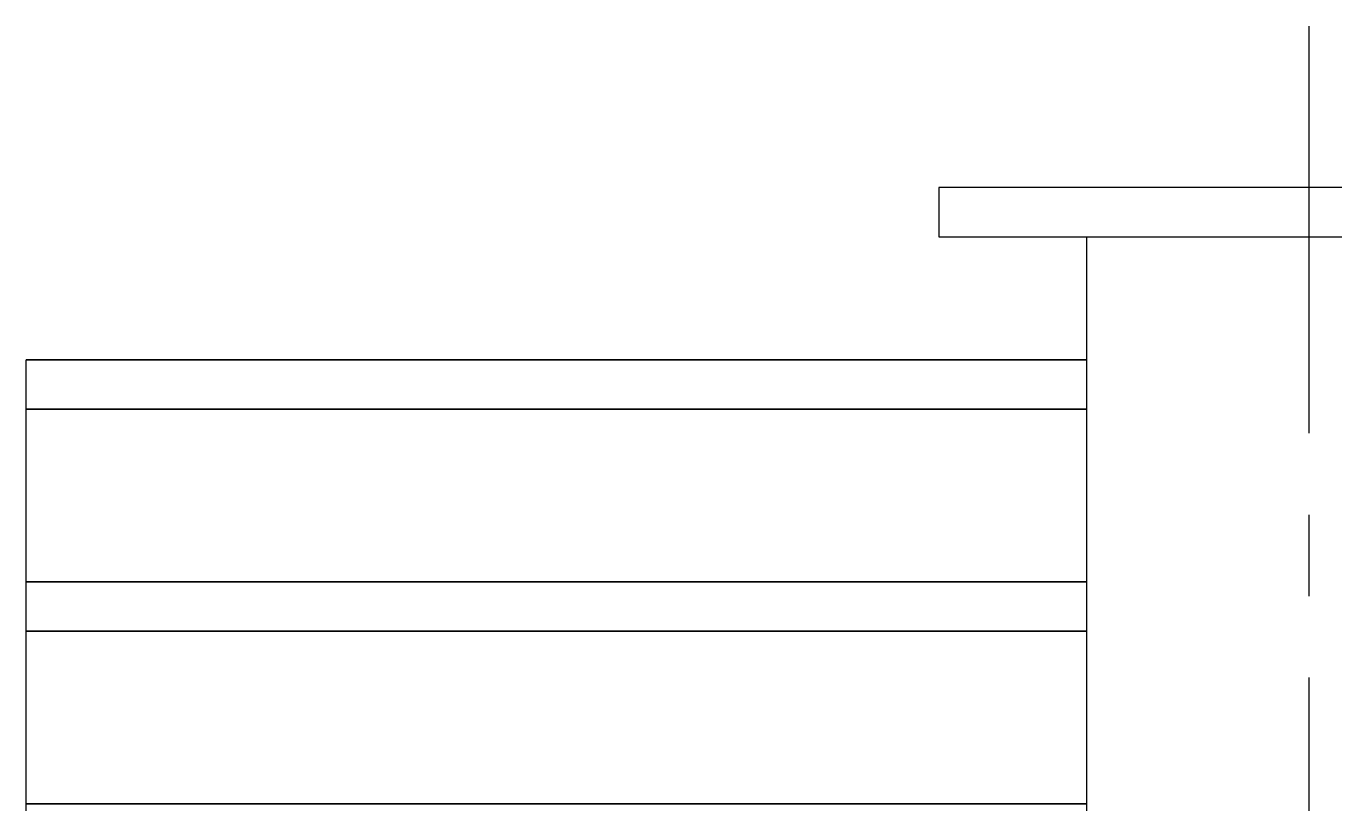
# Model space of a CAD drawing. Header units: millimetres. Extents: x 183355 to 194386, y -190559 to -183233.
# Drawn here: x 186102.2 to 186367.5, y -186366.9 to -186209.2 of the extents above; entities that cross this region are included whole.
import ezdxf

# ---------------------------------------------------------------- set-up
doc = ezdxf.new("R2010")
doc.units = ezdxf.units.MM
doc.header["$LTSCALE"] = 13
doc.linetypes.add('CENTERX2', pattern=[101.6, 63.5, -12.7, 12.7, -12.7])
doc.layers.add('1', color=4, linetype='Continuous')
doc.layers.add('标注、文本', color=3, linetype='Continuous', lineweight=25)

# ---------------------------------------------------------------- blocks, each defined once
blk = doc.blocks.new('A$C43ED4F5E')
at = {"layer": '1', "color": 1, "linetype": 'CENTERX2', "lineweight": -3, "ltscale": 0.1}
blk.add_line((1420, 991.39), (1420, 0), dxfattribs=at)
blk.add_line((1420, 991.39), (1420, 0), dxfattribs=at)
blk.add_line((1420, 991.39), (1420, 0), dxfattribs=at)
blk.add_line((1420, 991.39), (1420, 0), dxfattribs=at)
at = {"layer": '1', "ltscale": 5}
for p, q in [((1495, 958.71), (1345, 958.71)), ((1345, 958.71), (1345, 948.71)), ((1495, 958.71), (1345, 958.71)), ((1345, 958.71), (1345, 948.71)), ((1345, 948.71), (1495, 948.71)), ((1345, 948.71), (1495, 948.71)), ((1375, 33.71), (1375, 948.71)), ((1375, 33.71), (1375, 948.71)), ((1160, 103.71), (1160, 923.71)), ((1160, 103.71), (1160, 923.71)), ((1375, 923.71), (1160, 923.71)), ((1375, 923.71), (1160, 923.71)), ((1375, 923.71), (1160, 923.71)), ((1375, 923.71), (1160, 923.71)), ((1160, 923.71), (1375, 923.71)), ((1160, 923.71), (1375, 923.71)), ((1375, 923.71), (1160, 923.71)), ((1375, 923.71), (1160, 923.71)), ((1375, 923.71), (1160, 923.71)), ((1375, 923.71), (1160, 923.71)), ((1160, 923.71), (1375, 923.71)), ((1160, 923.71), (1375, 923.71)), ((1375, 923.71), (1160, 923.71)), ((1375, 923.71), (1160, 923.71)), ((1375, 923.71), (1160, 923.71)), ((1375, 923.71), (1160, 923.71)), ((1160, 923.71), (1375, 923.71)), ((1160, 923.71), (1375, 923.71)), ((1375, 923.71), (1160, 923.71)), ((1375, 923.71), (1160, 923.71)), ((1375, 923.71), (1160, 923.71)), ((1375, 923.71), (1160, 923.71)), ((1160, 923.71), (1375, 923.71)), ((1160, 923.71), (1375, 923.71)), ((1375, 923.71), (1160, 923.71)), ((1375, 923.71), (1160, 923.71)), ((1375, 923.71), (1160, 923.71)), ((1375, 923.71), (1160, 923.71)), ((1160, 923.71), (1375, 923.71)), ((1160, 923.71), (1375, 923.71)), ((1375, 923.71), (1160, 923.71)), ((1375, 923.71), (1160, 923.71)), ((1375, 923.71), (1160, 923.71)), ((1375, 923.71), (1160, 923.71)), ((1160, 923.71), (1375, 923.71)), ((1160, 923.71), (1375, 923.71)), ((1375, 923.71), (1160, 923.71)), ((1375, 923.71), (1160, 923.71)), ((1375, 923.71), (1160, 923.71)), ((1375, 923.71), (1160, 923.71)), ((1160, 923.71), (1375, 923.71)), ((1160, 923.71), (1375, 923.71)), ((1375, 923.71), (1160, 923.71)), ((1375, 923.71), (1160, 923.71)), ((1375, 923.71), (1160, 923.71)), ((1375, 923.71), (1160, 923.71)), ((1160, 923.71), (1375, 923.71)), ((1160, 923.71), (1375, 923.71)), ((1375, 923.71), (1160, 923.71)), ((1375, 923.71), (1160, 923.71)), ((1375, 923.71), (1160, 923.71)), ((1375, 923.71), (1160, 923.71)), ((1160, 923.71), (1375, 923.71)), ((1160, 923.71), (1375, 923.71)), ((1375, 923.71), (1160, 923.71)), ((1375, 923.71), (1160, 923.71)), ((1375, 923.71), (1160, 923.71)), ((1375, 923.71), (1160, 923.71)), ((1160, 923.71), (1375, 923.71)), ((1160, 923.71), (1375, 923.71)), ((1375, 923.71), (1160, 923.71)), ((1375, 923.71), (1160, 923.71)), ((1375, 923.71), (1160, 923.71)), ((1375, 923.71), (1160, 923.71)), ((1160, 923.71), (1375, 923.71)), ((1160, 923.71), (1375, 923.71)), ((1375, 923.71), (1160, 923.71)), ((1375, 923.71), (1160, 923.71)), ((1375, 923.71), (1160, 923.71)), ((1375, 923.71), (1160, 923.71)), ((1160, 923.71), (1375, 923.71)), ((1160, 923.71), (1375, 923.71)), ((1375, 923.71), (1160, 923.71)), ((1375, 923.71), (1160, 923.71)), ((1375, 923.71), (1160, 923.71)), ((1375, 923.71), (1160, 923.71)), ((1160, 923.71), (1375, 923.71)), ((1160, 923.71), (1375, 923.71)), ((1375, 923.71), (1160, 923.71)), ((1375, 923.71), (1160, 923.71)), ((1375, 923.71), (1160, 923.71)), ((1375, 923.71), (1160, 923.71)), ((1160, 923.71), (1375, 923.71)), ((1160, 923.71), (1375, 923.71)), ((1375, 923.71), (1160, 923.71)), ((1375, 923.71), (1160, 923.71)), ((1375, 923.71), (1160, 923.71)), ((1375, 923.71), (1160, 923.71)), ((1160, 923.71), (1375, 923.71)), ((1160, 923.71), (1375, 923.71)), ((1375, 923.71), (1160, 923.71)), ((1375, 923.71), (1160, 923.71)), ((1375, 923.71), (1160, 923.71)), ((1375, 923.71), (1160, 923.71)), ((1160, 923.71), (1375, 923.71)), ((1160, 923.71), (1375, 923.71)), ((1375, 923.71), (1160, 923.71)), ((1375, 923.71), (1160, 923.71)), ((1375, 923.71), (1160, 923.71)), ((1375, 923.71), (1160, 923.71)), ((1160, 923.71), (1375, 923.71)), ((1160, 923.71), (1375, 923.71)), ((1375, 923.71), (1160, 923.71)), ((1375, 923.71), (1160, 923.71)), ((1375, 923.71), (1160, 923.71)), ((1375, 923.71), (1160, 923.71)), ((1160, 923.71), (1375, 923.71)), ((1160, 923.71), (1375, 923.71)), ((1375, 923.71), (1160, 923.71)), ((1375, 923.71), (1160, 923.71)), ((1375, 923.71), (1160, 923.71)), ((1375, 923.71), (1160, 923.71)), ((1160, 923.71), (1375, 923.71)), ((1160, 923.71), (1375, 923.71)), ((1375, 923.71), (1160, 923.71)), ((1375, 923.71), (1160, 923.71)), ((1375, 923.71), (1160, 923.71)), ((1375, 923.71), (1160, 923.71)), ((1160, 923.71), (1375, 923.71)), ((1160, 923.71), (1375, 923.71)), ((1375, 923.71), (1160, 923.71)), ((1375, 923.71), (1160, 923.71)), ((1375, 923.71), (1160, 923.71)), ((1375, 923.71), (1160, 923.71)), ((1160, 923.71), (1375, 923.71)), ((1160, 923.71), (1375, 923.71)), ((1375, 923.71), (1160, 923.71)), ((1375, 923.71), (1160, 923.71)), ((1375, 923.71), (1160, 923.71)), ((1375, 923.71), (1160, 923.71)), ((1160, 923.71), (1375, 923.71)), ((1160, 923.71), (1375, 923.71)), ((1375, 923.71), (1160, 923.71)), ((1375, 923.71), (1160, 923.71)), ((1375, 923.71), (1160, 923.71)), ((1375, 923.71), (1160, 923.71)), ((1160, 923.71), (1375, 923.71)), ((1160, 923.71), (1375, 923.71)), ((1375, 923.71), (1160, 923.71)), ((1375, 923.71), (1160, 923.71)), ((1375, 923.71), (1160, 923.71)), ((1375, 923.71), (1160, 923.71)), ((1160, 923.71), (1375, 923.71)), ((1160, 923.71), (1375, 923.71)), ((1375, 923.71), (1160, 923.71)), ((1375, 923.71), (1160, 923.71)), ((1375, 923.71), (1160, 923.71)), ((1375, 923.71), (1160, 923.71)), ((1160, 923.71), (1375, 923.71)), ((1160, 923.71), (1375, 923.71)), ((1375, 923.71), (1160, 923.71)), ((1375, 923.71), (1160, 923.71)), ((1375, 923.71), (1160, 923.71)), ((1375, 923.71), (1160, 923.71)), ((1160, 923.71), (1375, 923.71)), ((1160, 923.71), (1375, 923.71)), ((1375, 923.71), (1160, 923.71)), ((1375, 923.71), (1160, 923.71)), ((1375, 923.71), (1160, 923.71)), ((1375, 923.71), (1160, 923.71)), ((1160, 923.71), (1375, 923.71)), ((1160, 923.71), (1375, 923.71)), ((1375, 923.71), (1160, 923.71)), ((1375, 923.71), (1160, 923.71)), ((1375, 923.71), (1160, 923.71)), ((1375, 923.71), (1160, 923.71)), ((1160, 923.71), (1375, 923.71)), ((1160, 923.71), (1375, 923.71)), ((1375, 923.71), (1160, 923.71)), ((1375, 923.71), (1160, 923.71)), ((1375, 923.71), (1160, 923.71)), ((1375, 923.71), (1160, 923.71)), ((1160, 923.71), (1375, 923.71)), ((1160, 923.71), (1375, 923.71)), ((1375, 923.71), (1160, 923.71)), ((1375, 923.71), (1160, 923.71)), ((1375, 923.71), (1160, 923.71)), ((1375, 923.71), (1160, 923.71)), ((1160, 923.71), (1375, 923.71)), ((1160, 923.71), (1375, 923.71)), ((1375, 923.71), (1160, 923.71)), ((1375, 923.71), (1160, 923.71)), ((1375, 923.71), (1160, 923.71)), ((1375, 923.71), (1160, 923.71)), ((1160, 923.71), (1375, 923.71)), ((1160, 923.71), (1375, 923.71)), ((1375, 923.71), (1160, 923.71)), ((1375, 923.71), (1160, 923.71)), ((1375, 923.71), (1160, 923.71)), ((1375, 923.71), (1160, 923.71)), ((1160, 923.71), (1375, 923.71)), ((1160, 923.71), (1375, 923.71)), ((1375, 923.71), (1160, 923.71)), ((1375, 923.71), (1160, 923.71)), ((1375, 923.71), (1160, 923.71)), ((1375, 923.71), (1160, 923.71)), ((1160, 923.71), (1375, 923.71)), ((1160, 923.71), (1375, 923.71)), ((1375, 923.71), (1160, 923.71)), ((1375, 923.71), (1160, 923.71)), ((1375, 923.71), (1160, 923.71)), ((1375, 923.71), (1160, 923.71)), ((1160, 923.71), (1375, 923.71)), ((1160, 923.71), (1375, 923.71)), ((1375, 923.71), (1160, 923.71)), ((1375, 923.71), (1160, 923.71)), ((1375, 923.71), (1160, 923.71)), ((1375, 923.71), (1160, 923.71)), ((1160, 923.71), (1375, 923.71)), ((1160, 923.71), (1375, 923.71)), ((1375, 923.71), (1160, 923.71)), ((1375, 923.71), (1160, 923.71)), ((1375, 923.71), (1160, 923.71)), ((1375, 923.71), (1160, 923.71)), ((1160, 923.71), (1375, 923.71)), ((1160, 923.71), (1375, 923.71)), ((1375, 923.71), (1160, 923.71)), ((1375, 923.71), (1160, 923.71)), ((1375, 923.71), (1160, 923.71)), ((1375, 923.71), (1160, 923.71)), ((1160, 923.71), (1375, 923.71)), ((1160, 923.71), (1375, 923.71)), ((1375, 923.71), (1160, 923.71)), ((1375, 923.71), (1160, 923.71)), ((1375, 923.71), (1160, 923.71)), ((1375, 923.71), (1160, 923.71)), ((1160, 923.71), (1375, 923.71)), ((1160, 923.71), (1375, 923.71)), ((1375, 923.71), (1160, 923.71)), ((1375, 923.71), (1160, 923.71)), ((1375, 923.71), (1160, 923.71)), ((1375, 923.71), (1160, 923.71)), ((1160, 923.71), (1375, 923.71)), ((1160, 923.71), (1375, 923.71)), ((1375, 923.71), (1160, 923.71)), ((1375, 923.71), (1160, 923.71)), ((1375, 923.71), (1160, 923.71)), ((1375, 923.71), (1160, 923.71)), ((1160, 923.71), (1375, 923.71)), ((1160, 923.71), (1375, 923.71)), ((1375, 913.71), (1160, 913.71)), ((1375, 913.71), (1160, 913.71)), ((1375, 913.71), (1160, 913.71)), ((1375, 913.71), (1160, 913.71)), ((1160, 913.71), (1375, 913.71)), ((1375, 913.71), (1160, 913.71)), ((1375, 913.71), (1160, 913.71)), ((1375, 913.71), (1160, 913.71)), ((1375, 913.71), (1160, 913.71)), ((1160, 913.71), (1375, 913.71)), ((1375, 913.71), (1160, 913.71)), ((1375, 913.71), (1160, 913.71)), ((1375, 913.71), (1160, 913.71)), ((1375, 913.71), (1160, 913.71)), ((1160, 913.71), (1375, 913.71)), ((1375, 913.71), (1160, 913.71)), ((1375, 913.71), (1160, 913.71)), ((1375, 913.71), (1160, 913.71)), ((1375, 913.71), (1160, 913.71)), ((1160, 913.71), (1375, 913.71)), ((1375, 913.71), (1160, 913.71)), ((1375, 913.71), (1160, 913.71)), ((1375, 913.71), (1160, 913.71)), ((1375, 913.71), (1160, 913.71)), ((1160, 913.71), (1375, 913.71)), ((1375, 913.71), (1160, 913.71)), ((1375, 913.71), (1160, 913.71)), ((1375, 913.71), (1160, 913.71)), ((1375, 913.71), (1160, 913.71)), ((1160, 913.71), (1375, 913.71)), ((1375, 913.71), (1160, 913.71)), ((1375, 913.71), (1160, 913.71)), ((1375, 913.71), (1160, 913.71)), ((1375, 913.71), (1160, 913.71)), ((1160, 913.71), (1375, 913.71)), ((1375, 913.71), (1160, 913.71)), ((1375, 913.71), (1160, 913.71)), ((1375, 913.71), (1160, 913.71)), ((1375, 913.71), (1160, 913.71)), ((1160, 913.71), (1375, 913.71)), ((1375, 913.71), (1160, 913.71)), ((1375, 913.71), (1160, 913.71)), ((1375, 913.71), (1160, 913.71)), ((1375, 913.71), (1160, 913.71)), ((1160, 913.71), (1375, 913.71)), ((1375, 913.71), (1160, 913.71)), ((1375, 913.71), (1160, 913.71)), ((1375, 913.71), (1160, 913.71)), ((1375, 913.71), (1160, 913.71)), ((1160, 913.71), (1375, 913.71)), ((1375, 913.71), (1160, 913.71)), ((1375, 913.71), (1160, 913.71)), ((1375, 913.71), (1160, 913.71)), ((1375, 913.71), (1160, 913.71)), ((1160, 913.71), (1375, 913.71)), ((1375, 913.71), (1160, 913.71)), ((1375, 913.71), (1160, 913.71)), ((1375, 913.71), (1160, 913.71)), ((1375, 913.71), (1160, 913.71)), ((1160, 913.71), (1375, 913.71)), ((1375, 913.71), (1160, 913.71)), ((1375, 913.71), (1160, 913.71)), ((1375, 913.71), (1160, 913.71)), ((1375, 913.71), (1160, 913.71)), ((1160, 913.71), (1375, 913.71)), ((1375, 913.71), (1160, 913.71)), ((1375, 913.71), (1160, 913.71)), ((1375, 913.71), (1160, 913.71)), ((1375, 913.71), (1160, 913.71)), ((1160, 913.71), (1375, 913.71)), ((1375, 913.71), (1160, 913.71)), ((1375, 913.71), (1160, 913.71)), ((1375, 913.71), (1160, 913.71)), ((1375, 913.71), (1160, 913.71)), ((1160, 913.71), (1375, 913.71)), ((1375, 913.71), (1160, 913.71)), ((1375, 913.71), (1160, 913.71)), ((1375, 913.71), (1160, 913.71)), ((1375, 913.71), (1160, 913.71)), ((1160, 913.71), (1375, 913.71)), ((1375, 913.71), (1160, 913.71)), ((1375, 913.71), (1160, 913.71)), ((1375, 913.71), (1160, 913.71)), ((1375, 913.71), (1160, 913.71)), ((1160, 913.71), (1375, 913.71)), ((1375, 913.71), (1160, 913.71)), ((1375, 913.71), (1160, 913.71)), ((1375, 913.71), (1160, 913.71)), ((1375, 913.71), (1160, 913.71)), ((1160, 913.71), (1375, 913.71)), ((1375, 913.71), (1160, 913.71)), ((1375, 913.71), (1160, 913.71)), ((1375, 913.71), (1160, 913.71)), ((1375, 913.71), (1160, 913.71)), ((1160, 913.71), (1375, 913.71)), ((1375, 913.71), (1160, 913.71)), ((1375, 913.71), (1160, 913.71)), ((1375, 913.71), (1160, 913.71)), ((1375, 913.71), (1160, 913.71)), ((1160, 913.71), (1375, 913.71)), ((1375, 913.71), (1160, 913.71)), ((1375, 913.71), (1160, 913.71)), ((1375, 913.71), (1160, 913.71)), ((1375, 913.71), (1160, 913.71)), ((1160, 913.71), (1375, 913.71)), ((1375, 913.71), (1160, 913.71)), ((1375, 913.71), (1160, 913.71)), ((1375, 913.71), (1160, 913.71)), ((1375, 913.71), (1160, 913.71)), ((1160, 913.71), (1375, 913.71)), ((1375, 913.71), (1160, 913.71)), ((1375, 913.71), (1160, 913.71)), ((1375, 913.71), (1160, 913.71)), ((1375, 913.71), (1160, 913.71)), ((1160, 913.71), (1375, 913.71)), ((1375, 913.71), (1160, 913.71)), ((1375, 913.71), (1160, 913.71)), ((1375, 913.71), (1160, 913.71)), ((1375, 913.71), (1160, 913.71)), ((1160, 913.71), (1375, 913.71)), ((1375, 913.71), (1160, 913.71)), ((1375, 913.71), (1160, 913.71)), ((1375, 913.71), (1160, 913.71)), ((1375, 913.71), (1160, 913.71)), ((1160, 913.71), (1375, 913.71)), ((1375, 913.71), (1160, 913.71)), ((1375, 913.71), (1160, 913.71)), ((1375, 913.71), (1160, 913.71)), ((1375, 913.71), (1160, 913.71)), ((1160, 913.71), (1375, 913.71)), ((1375, 913.71), (1160, 913.71)), ((1375, 913.71), (1160, 913.71)), ((1375, 913.71), (1160, 913.71)), ((1375, 913.71), (1160, 913.71)), ((1160, 913.71), (1375, 913.71)), ((1375, 913.71), (1160, 913.71)), ((1375, 913.71), (1160, 913.71)), ((1375, 913.71), (1160, 913.71)), ((1375, 913.71), (1160, 913.71)), ((1160, 913.71), (1375, 913.71)), ((1375, 913.71), (1160, 913.71)), ((1375, 913.71), (1160, 913.71)), ((1375, 913.71), (1160, 913.71)), ((1375, 913.71), (1160, 913.71)), ((1160, 913.71), (1375, 913.71)), ((1375, 913.71), (1160, 913.71)), ((1375, 913.71), (1160, 913.71)), ((1375, 913.71), (1160, 913.71)), ((1375, 913.71), (1160, 913.71)), ((1160, 913.71), (1375, 913.71)), ((1375, 913.71), (1160, 913.71)), ((1375, 913.71), (1160, 913.71)), ((1375, 913.71), (1160, 913.71)), ((1375, 913.71), (1160, 913.71)), ((1160, 913.71), (1375, 913.71)), ((1375, 913.71), (1160, 913.71)), ((1375, 913.71), (1160, 913.71)), ((1375, 913.71), (1160, 913.71)), ((1375, 913.71), (1160, 913.71)), ((1160, 913.71), (1375, 913.71)), ((1375, 913.71), (1160, 913.71)), ((1375, 913.71), (1160, 913.71)), ((1375, 913.71), (1160, 913.71)), ((1375, 913.71), (1160, 913.71)), ((1160, 913.71), (1375, 913.71)), ((1375, 913.71), (1160, 913.71)), ((1375, 913.71), (1160, 913.71)), ((1375, 913.71), (1160, 913.71)), ((1375, 913.71), (1160, 913.71)), ((1160, 913.71), (1375, 913.71)), ((1375, 913.71), (1160, 913.71)), ((1375, 913.71), (1160, 913.71)), ((1375, 913.71), (1160, 913.71)), ((1375, 913.71), (1160, 913.71)), ((1160, 913.71), (1375, 913.71)), ((1375, 913.71), (1160, 913.71)), ((1375, 913.71), (1160, 913.71)), ((1375, 913.71), (1160, 913.71)), ((1375, 913.71), (1160, 913.71)), ((1160, 913.71), (1375, 913.71)), ((1375, 913.71), (1160, 913.71)), ((1375, 913.71), (1160, 913.71)), ((1375, 913.71), (1160, 913.71)), ((1375, 913.71), (1160, 913.71)), ((1160, 913.71), (1375, 913.71)), ((1375, 913.71), (1160, 913.71)), ((1375, 913.71), (1160, 913.71)), ((1375, 913.71), (1160, 913.71)), ((1375, 913.71), (1160, 913.71)), ((1160, 913.71), (1375, 913.71)), ((1375, 913.71), (1160, 913.71)), ((1375, 913.71), (1160, 913.71)), ((1375, 913.71), (1160, 913.71)), ((1375, 913.71), (1160, 913.71)), ((1160, 913.71), (1375, 913.71)), ((1375, 913.71), (1160, 913.71)), ((1375, 913.71), (1160, 913.71)), ((1375, 913.71), (1160, 913.71)), ((1375, 913.71), (1160, 913.71)), ((1160, 913.71), (1375, 913.71)), ((1375, 878.71), (1160, 878.71)), ((1375, 878.71), (1160, 878.71)), ((1375, 878.71), (1160, 878.71)), ((1375, 878.71), (1160, 878.71)), ((1160, 878.71), (1375, 878.71)), ((1160, 878.71), (1375, 878.71)), ((1375, 878.71), (1160, 878.71)), ((1375, 878.71), (1160, 878.71)), ((1375, 878.71), (1160, 878.71)), ((1375, 878.71), (1160, 878.71)), ((1160, 878.71), (1375, 878.71)), ((1160, 878.71), (1375, 878.71)), ((1375, 878.71), (1160, 878.71)), ((1375, 878.71), (1160, 878.71)), ((1375, 878.71), (1160, 878.71)), ((1375, 878.71), (1160, 878.71)), ((1160, 878.71), (1375, 878.71)), ((1160, 878.71), (1375, 878.71)), ((1375, 878.71), (1160, 878.71)), ((1375, 878.71), (1160, 878.71)), ((1375, 878.71), (1160, 878.71)), ((1375, 878.71), (1160, 878.71)), ((1160, 878.71), (1375, 878.71)), ((1160, 878.71), (1375, 878.71)), ((1375, 878.71), (1160, 878.71)), ((1375, 878.71), (1160, 878.71)), ((1375, 878.71), (1160, 878.71)), ((1375, 878.71), (1160, 878.71)), ((1160, 878.71), (1375, 878.71)), ((1160, 878.71), (1375, 878.71)), ((1375, 878.71), (1160, 878.71)), ((1375, 878.71), (1160, 878.71)), ((1375, 878.71), (1160, 878.71)), ((1375, 878.71), (1160, 878.71)), ((1160, 878.71), (1375, 878.71)), ((1160, 878.71), (1375, 878.71)), ((1375, 878.71), (1160, 878.71)), ((1375, 878.71), (1160, 878.71)), ((1375, 878.71), (1160, 878.71)), ((1375, 878.71), (1160, 878.71)), ((1160, 878.71), (1375, 878.71)), ((1160, 878.71), (1375, 878.71)), ((1375, 878.71), (1160, 878.71)), ((1375, 878.71), (1160, 878.71)), ((1375, 878.71), (1160, 878.71)), ((1375, 878.71), (1160, 878.71)), ((1160, 878.71), (1375, 878.71)), ((1160, 878.71), (1375, 878.71)), ((1375, 868.71), (1160, 868.71)), ((1375, 868.71), (1160, 868.71)), ((1375, 868.71), (1160, 868.71)), ((1375, 868.71), (1160, 868.71)), ((1160, 868.71), (1375, 868.71)), ((1375, 868.71), (1160, 868.71)), ((1375, 868.71), (1160, 868.71)), ((1375, 868.71), (1160, 868.71)), ((1375, 868.71), (1160, 868.71)), ((1160, 868.71), (1375, 868.71)), ((1375, 868.71), (1160, 868.71)), ((1375, 868.71), (1160, 868.71)), ((1375, 868.71), (1160, 868.71)), ((1375, 868.71), (1160, 868.71)), ((1160, 868.71), (1375, 868.71)), ((1375, 868.71), (1160, 868.71)), ((1375, 868.71), (1160, 868.71)), ((1375, 868.71), (1160, 868.71)), ((1375, 868.71), (1160, 868.71)), ((1160, 868.71), (1375, 868.71)), ((1375, 868.71), (1160, 868.71)), ((1375, 868.71), (1160, 868.71)), ((1375, 868.71), (1160, 868.71)), ((1375, 868.71), (1160, 868.71)), ((1160, 868.71), (1375, 868.71)), ((1375, 868.71), (1160, 868.71)), ((1375, 868.71), (1160, 868.71)), ((1375, 868.71), (1160, 868.71)), ((1375, 868.71), (1160, 868.71)), ((1160, 868.71), (1375, 868.71)), ((1375, 868.71), (1160, 868.71)), ((1375, 868.71), (1160, 868.71)), ((1375, 868.71), (1160, 868.71)), ((1375, 868.71), (1160, 868.71)), ((1160, 868.71), (1375, 868.71)), ((1375, 868.71), (1160, 868.71)), ((1375, 868.71), (1160, 868.71)), ((1375, 868.71), (1160, 868.71)), ((1375, 868.71), (1160, 868.71)), ((1160, 868.71), (1375, 868.71)), ((1375, 833.71), (1160, 833.71)), ((1375, 833.71), (1160, 833.71)), ((1375, 833.71), (1160, 833.71)), ((1375, 833.71), (1160, 833.71)), ((1160, 833.71), (1375, 833.71)), ((1160, 833.71), (1375, 833.71)), ((1375, 833.71), (1160, 833.71)), ((1375, 833.71), (1160, 833.71)), ((1375, 833.71), (1160, 833.71)), ((1375, 833.71), (1160, 833.71)), ((1160, 833.71), (1375, 833.71)), ((1160, 833.71), (1375, 833.71)), ((1375, 833.71), (1160, 833.71)), ((1375, 833.71), (1160, 833.71)), ((1375, 833.71), (1160, 833.71)), ((1375, 833.71), (1160, 833.71)), ((1160, 833.71), (1375, 833.71)), ((1160, 833.71), (1375, 833.71)), ((1375, 833.71), (1160, 833.71)), ((1375, 833.71), (1160, 833.71)), ((1375, 833.71), (1160, 833.71)), ((1375, 833.71), (1160, 833.71)), ((1160, 833.71), (1375, 833.71)), ((1160, 833.71), (1375, 833.71)), ((1375, 833.71), (1160, 833.71)), ((1375, 833.71), (1160, 833.71)), ((1375, 833.71), (1160, 833.71)), ((1375, 833.71), (1160, 833.71)), ((1160, 833.71), (1375, 833.71)), ((1160, 833.71), (1375, 833.71)), ((1375, 833.71), (1160, 833.71)), ((1375, 833.71), (1160, 833.71)), ((1375, 833.71), (1160, 833.71)), ((1375, 833.71), (1160, 833.71)), ((1160, 833.71), (1375, 833.71)), ((1160, 833.71), (1375, 833.71)), ((1375, 833.71), (1160, 833.71)), ((1375, 833.71), (1160, 833.71)), ((1375, 833.71), (1160, 833.71)), ((1375, 833.71), (1160, 833.71)), ((1160, 833.71), (1375, 833.71)), ((1160, 833.71), (1375, 833.71)), ((1375, 833.71), (1160, 833.71)), ((1375, 833.71), (1160, 833.71)), ((1375, 833.71), (1160, 833.71)), ((1375, 833.71), (1160, 833.71)), ((1160, 833.71), (1375, 833.71)), ((1160, 833.71), (1375, 833.71))]:
    blk.add_line(p, q, dxfattribs=at)
at = {"layer": '标注、文本', "color": 4, "lineweight": 30}
for p, q in [((1495, 958.71), (1345, 958.71)), ((1345, 958.71), (1345, 948.71)), ((1495, 958.71), (1345, 958.71)), ((1345, 958.71), (1345, 948.71)), ((1345, 948.71), (1495, 948.71)), ((1345, 948.71), (1495, 948.71)), ((1375, 33.71), (1375, 948.71)), ((1375, 33.71), (1375, 948.71)), ((1160, 103.71), (1160, 923.71)), ((1160, 103.71), (1160, 923.71)), ((1375, 923.71), (1160, 923.71)), ((1375, 923.71), (1160, 923.71)), ((1375, 923.71), (1160, 923.71)), ((1375, 923.71), (1160, 923.71)), ((1160, 923.71), (1375, 923.71)), ((1160, 923.71), (1375, 923.71)), ((1375, 923.71), (1160, 923.71)), ((1375, 923.71), (1160, 923.71)), ((1375, 923.71), (1160, 923.71)), ((1375, 923.71), (1160, 923.71)), ((1160, 923.71), (1375, 923.71)), ((1160, 923.71), (1375, 923.71)), ((1375, 923.71), (1160, 923.71)), ((1375, 923.71), (1160, 923.71)), ((1375, 923.71), (1160, 923.71)), ((1375, 923.71), (1160, 923.71)), ((1160, 923.71), (1375, 923.71)), ((1160, 923.71), (1375, 923.71)), ((1375, 923.71), (1160, 923.71)), ((1375, 923.71), (1160, 923.71)), ((1375, 923.71), (1160, 923.71)), ((1375, 923.71), (1160, 923.71)), ((1160, 923.71), (1375, 923.71)), ((1160, 923.71), (1375, 923.71)), ((1375, 923.71), (1160, 923.71)), ((1375, 923.71), (1160, 923.71)), ((1375, 923.71), (1160, 923.71)), ((1375, 923.71), (1160, 923.71)), ((1160, 923.71), (1375, 923.71)), ((1160, 923.71), (1375, 923.71)), ((1375, 923.71), (1160, 923.71)), ((1375, 923.71), (1160, 923.71)), ((1375, 923.71), (1160, 923.71)), ((1375, 923.71), (1160, 923.71)), ((1160, 923.71), (1375, 923.71)), ((1160, 923.71), (1375, 923.71)), ((1375, 923.71), (1160, 923.71)), ((1375, 923.71), (1160, 923.71)), ((1375, 923.71), (1160, 923.71)), ((1375, 923.71), (1160, 923.71)), ((1160, 923.71), (1375, 923.71)), ((1160, 923.71), (1375, 923.71)), ((1375, 923.71), (1160, 923.71)), ((1375, 923.71), (1160, 923.71)), ((1375, 923.71), (1160, 923.71)), ((1375, 923.71), (1160, 923.71)), ((1160, 923.71), (1375, 923.71)), ((1160, 923.71), (1375, 923.71)), ((1375, 923.71), (1160, 923.71)), ((1375, 923.71), (1160, 923.71)), ((1375, 923.71), (1160, 923.71)), ((1375, 923.71), (1160, 923.71)), ((1160, 923.71), (1375, 923.71)), ((1160, 923.71), (1375, 923.71)), ((1375, 923.71), (1160, 923.71)), ((1375, 923.71), (1160, 923.71)), ((1375, 923.71), (1160, 923.71)), ((1375, 923.71), (1160, 923.71)), ((1160, 923.71), (1375, 923.71)), ((1160, 923.71), (1375, 923.71)), ((1375, 923.71), (1160, 923.71)), ((1375, 923.71), (1160, 923.71)), ((1375, 923.71), (1160, 923.71)), ((1375, 923.71), (1160, 923.71)), ((1160, 923.71), (1375, 923.71)), ((1160, 923.71), (1375, 923.71)), ((1375, 923.71), (1160, 923.71)), ((1375, 923.71), (1160, 923.71)), ((1375, 923.71), (1160, 923.71)), ((1375, 923.71), (1160, 923.71)), ((1160, 923.71), (1375, 923.71)), ((1160, 923.71), (1375, 923.71)), ((1375, 923.71), (1160, 923.71)), ((1375, 923.71), (1160, 923.71)), ((1375, 923.71), (1160, 923.71)), ((1375, 923.71), (1160, 923.71)), ((1160, 923.71), (1375, 923.71)), ((1160, 923.71), (1375, 923.71)), ((1375, 923.71), (1160, 923.71)), ((1375, 923.71), (1160, 923.71)), ((1375, 923.71), (1160, 923.71)), ((1375, 923.71), (1160, 923.71)), ((1160, 923.71), (1375, 923.71)), ((1160, 923.71), (1375, 923.71)), ((1375, 923.71), (1160, 923.71)), ((1375, 923.71), (1160, 923.71)), ((1375, 923.71), (1160, 923.71)), ((1375, 923.71), (1160, 923.71)), ((1160, 923.71), (1375, 923.71)), ((1160, 923.71), (1375, 923.71)), ((1375, 923.71), (1160, 923.71)), ((1375, 923.71), (1160, 923.71)), ((1375, 923.71), (1160, 923.71)), ((1375, 923.71), (1160, 923.71)), ((1160, 923.71), (1375, 923.71)), ((1160, 923.71), (1375, 923.71)), ((1375, 923.71), (1160, 923.71)), ((1375, 923.71), (1160, 923.71)), ((1375, 923.71), (1160, 923.71)), ((1375, 923.71), (1160, 923.71)), ((1160, 923.71), (1375, 923.71)), ((1160, 923.71), (1375, 923.71)), ((1375, 923.71), (1160, 923.71)), ((1375, 923.71), (1160, 923.71)), ((1375, 923.71), (1160, 923.71)), ((1375, 923.71), (1160, 923.71)), ((1160, 923.71), (1375, 923.71)), ((1160, 923.71), (1375, 923.71)), ((1375, 923.71), (1160, 923.71)), ((1375, 923.71), (1160, 923.71)), ((1375, 923.71), (1160, 923.71)), ((1375, 923.71), (1160, 923.71)), ((1160, 923.71), (1375, 923.71)), ((1160, 923.71), (1375, 923.71)), ((1375, 923.71), (1160, 923.71)), ((1375, 923.71), (1160, 923.71)), ((1375, 923.71), (1160, 923.71)), ((1375, 923.71), (1160, 923.71)), ((1160, 923.71), (1375, 923.71)), ((1160, 923.71), (1375, 923.71)), ((1375, 923.71), (1160, 923.71)), ((1375, 923.71), (1160, 923.71)), ((1375, 923.71), (1160, 923.71)), ((1375, 923.71), (1160, 923.71)), ((1160, 923.71), (1375, 923.71)), ((1160, 923.71), (1375, 923.71)), ((1375, 923.71), (1160, 923.71)), ((1375, 923.71), (1160, 923.71)), ((1375, 923.71), (1160, 923.71)), ((1375, 923.71), (1160, 923.71)), ((1160, 923.71), (1375, 923.71)), ((1160, 923.71), (1375, 923.71)), ((1375, 923.71), (1160, 923.71)), ((1375, 923.71), (1160, 923.71)), ((1375, 923.71), (1160, 923.71)), ((1375, 923.71), (1160, 923.71)), ((1160, 923.71), (1375, 923.71)), ((1160, 923.71), (1375, 923.71)), ((1375, 923.71), (1160, 923.71)), ((1375, 923.71), (1160, 923.71)), ((1375, 923.71), (1160, 923.71)), ((1375, 923.71), (1160, 923.71)), ((1160, 923.71), (1375, 923.71)), ((1160, 923.71), (1375, 923.71)), ((1375, 923.71), (1160, 923.71)), ((1375, 923.71), (1160, 923.71)), ((1375, 923.71), (1160, 923.71)), ((1375, 923.71), (1160, 923.71)), ((1160, 923.71), (1375, 923.71)), ((1160, 923.71), (1375, 923.71)), ((1375, 923.71), (1160, 923.71)), ((1375, 923.71), (1160, 923.71)), ((1375, 923.71), (1160, 923.71)), ((1375, 923.71), (1160, 923.71)), ((1160, 923.71), (1375, 923.71)), ((1160, 923.71), (1375, 923.71)), ((1375, 923.71), (1160, 923.71)), ((1375, 923.71), (1160, 923.71)), ((1375, 923.71), (1160, 923.71)), ((1375, 923.71), (1160, 923.71)), ((1160, 923.71), (1375, 923.71)), ((1160, 923.71), (1375, 923.71)), ((1375, 923.71), (1160, 923.71)), ((1375, 923.71), (1160, 923.71)), ((1375, 923.71), (1160, 923.71)), ((1375, 923.71), (1160, 923.71)), ((1160, 923.71), (1375, 923.71)), ((1160, 923.71), (1375, 923.71)), ((1375, 923.71), (1160, 923.71)), ((1375, 923.71), (1160, 923.71)), ((1375, 923.71), (1160, 923.71)), ((1375, 923.71), (1160, 923.71)), ((1160, 923.71), (1375, 923.71)), ((1160, 923.71), (1375, 923.71)), ((1375, 923.71), (1160, 923.71)), ((1375, 923.71), (1160, 923.71)), ((1375, 923.71), (1160, 923.71)), ((1375, 923.71), (1160, 923.71)), ((1160, 923.71), (1375, 923.71)), ((1160, 923.71), (1375, 923.71)), ((1375, 923.71), (1160, 923.71)), ((1375, 923.71), (1160, 923.71)), ((1375, 923.71), (1160, 923.71)), ((1375, 923.71), (1160, 923.71)), ((1160, 923.71), (1375, 923.71)), ((1160, 923.71), (1375, 923.71)), ((1375, 923.71), (1160, 923.71)), ((1375, 923.71), (1160, 923.71)), ((1375, 923.71), (1160, 923.71)), ((1375, 923.71), (1160, 923.71)), ((1160, 923.71), (1375, 923.71)), ((1160, 923.71), (1375, 923.71)), ((1375, 923.71), (1160, 923.71)), ((1375, 923.71), (1160, 923.71)), ((1375, 923.71), (1160, 923.71)), ((1375, 923.71), (1160, 923.71)), ((1160, 923.71), (1375, 923.71)), ((1160, 923.71), (1375, 923.71)), ((1375, 923.71), (1160, 923.71)), ((1375, 923.71), (1160, 923.71)), ((1375, 923.71), (1160, 923.71)), ((1375, 923.71), (1160, 923.71)), ((1160, 923.71), (1375, 923.71)), ((1160, 923.71), (1375, 923.71)), ((1375, 923.71), (1160, 923.71)), ((1375, 923.71), (1160, 923.71)), ((1375, 923.71), (1160, 923.71)), ((1375, 923.71), (1160, 923.71)), ((1160, 923.71), (1375, 923.71)), ((1160, 923.71), (1375, 923.71)), ((1375, 923.71), (1160, 923.71)), ((1375, 923.71), (1160, 923.71)), ((1375, 923.71), (1160, 923.71)), ((1375, 923.71), (1160, 923.71)), ((1160, 923.71), (1375, 923.71)), ((1160, 923.71), (1375, 923.71)), ((1375, 923.71), (1160, 923.71)), ((1375, 923.71), (1160, 923.71)), ((1375, 923.71), (1160, 923.71)), ((1375, 923.71), (1160, 923.71)), ((1160, 923.71), (1375, 923.71)), ((1160, 923.71), (1375, 923.71)), ((1375, 923.71), (1160, 923.71)), ((1375, 923.71), (1160, 923.71)), ((1375, 923.71), (1160, 923.71)), ((1375, 923.71), (1160, 923.71)), ((1160, 923.71), (1375, 923.71)), ((1160, 923.71), (1375, 923.71)), ((1375, 923.71), (1160, 923.71)), ((1375, 923.71), (1160, 923.71)), ((1375, 923.71), (1160, 923.71)), ((1375, 923.71), (1160, 923.71)), ((1160, 923.71), (1375, 923.71)), ((1160, 923.71), (1375, 923.71)), ((1375, 923.71), (1160, 923.71)), ((1375, 923.71), (1160, 923.71)), ((1375, 923.71), (1160, 923.71)), ((1375, 923.71), (1160, 923.71)), ((1160, 923.71), (1375, 923.71)), ((1160, 923.71), (1375, 923.71)), ((1375, 913.71), (1160, 913.71)), ((1375, 913.71), (1160, 913.71)), ((1375, 913.71), (1160, 913.71)), ((1375, 913.71), (1160, 913.71)), ((1160, 913.71), (1375, 913.71)), ((1375, 913.71), (1160, 913.71)), ((1375, 913.71), (1160, 913.71)), ((1375, 913.71), (1160, 913.71)), ((1375, 913.71), (1160, 913.71)), ((1160, 913.71), (1375, 913.71)), ((1375, 913.71), (1160, 913.71)), ((1375, 913.71), (1160, 913.71)), ((1375, 913.71), (1160, 913.71)), ((1375, 913.71), (1160, 913.71)), ((1160, 913.71), (1375, 913.71)), ((1375, 913.71), (1160, 913.71)), ((1375, 913.71), (1160, 913.71)), ((1375, 913.71), (1160, 913.71)), ((1375, 913.71), (1160, 913.71)), ((1160, 913.71), (1375, 913.71)), ((1375, 913.71), (1160, 913.71)), ((1375, 913.71), (1160, 913.71)), ((1375, 913.71), (1160, 913.71)), ((1375, 913.71), (1160, 913.71)), ((1160, 913.71), (1375, 913.71)), ((1375, 913.71), (1160, 913.71)), ((1375, 913.71), (1160, 913.71)), ((1375, 913.71), (1160, 913.71)), ((1375, 913.71), (1160, 913.71)), ((1160, 913.71), (1375, 913.71)), ((1375, 913.71), (1160, 913.71)), ((1375, 913.71), (1160, 913.71)), ((1375, 913.71), (1160, 913.71)), ((1375, 913.71), (1160, 913.71)), ((1160, 913.71), (1375, 913.71)), ((1375, 913.71), (1160, 913.71)), ((1375, 913.71), (1160, 913.71)), ((1375, 913.71), (1160, 913.71)), ((1375, 913.71), (1160, 913.71)), ((1160, 913.71), (1375, 913.71)), ((1375, 913.71), (1160, 913.71)), ((1375, 913.71), (1160, 913.71)), ((1375, 913.71), (1160, 913.71)), ((1375, 913.71), (1160, 913.71)), ((1160, 913.71), (1375, 913.71)), ((1375, 913.71), (1160, 913.71)), ((1375, 913.71), (1160, 913.71)), ((1375, 913.71), (1160, 913.71)), ((1375, 913.71), (1160, 913.71)), ((1160, 913.71), (1375, 913.71)), ((1375, 913.71), (1160, 913.71)), ((1375, 913.71), (1160, 913.71)), ((1375, 913.71), (1160, 913.71)), ((1375, 913.71), (1160, 913.71)), ((1160, 913.71), (1375, 913.71)), ((1375, 913.71), (1160, 913.71)), ((1375, 913.71), (1160, 913.71)), ((1375, 913.71), (1160, 913.71)), ((1375, 913.71), (1160, 913.71)), ((1160, 913.71), (1375, 913.71)), ((1375, 913.71), (1160, 913.71)), ((1375, 913.71), (1160, 913.71)), ((1375, 913.71), (1160, 913.71)), ((1375, 913.71), (1160, 913.71)), ((1160, 913.71), (1375, 913.71)), ((1375, 913.71), (1160, 913.71)), ((1375, 913.71), (1160, 913.71)), ((1375, 913.71), (1160, 913.71)), ((1375, 913.71), (1160, 913.71)), ((1160, 913.71), (1375, 913.71)), ((1375, 913.71), (1160, 913.71)), ((1375, 913.71), (1160, 913.71)), ((1375, 913.71), (1160, 913.71)), ((1375, 913.71), (1160, 913.71)), ((1160, 913.71), (1375, 913.71)), ((1375, 913.71), (1160, 913.71)), ((1375, 913.71), (1160, 913.71)), ((1375, 913.71), (1160, 913.71)), ((1375, 913.71), (1160, 913.71)), ((1160, 913.71), (1375, 913.71)), ((1375, 913.71), (1160, 913.71)), ((1375, 913.71), (1160, 913.71)), ((1375, 913.71), (1160, 913.71)), ((1375, 913.71), (1160, 913.71)), ((1160, 913.71), (1375, 913.71)), ((1375, 913.71), (1160, 913.71)), ((1375, 913.71), (1160, 913.71)), ((1375, 913.71), (1160, 913.71)), ((1375, 913.71), (1160, 913.71)), ((1160, 913.71), (1375, 913.71)), ((1375, 913.71), (1160, 913.71)), ((1375, 913.71), (1160, 913.71)), ((1375, 913.71), (1160, 913.71)), ((1375, 913.71), (1160, 913.71)), ((1160, 913.71), (1375, 913.71)), ((1375, 913.71), (1160, 913.71)), ((1375, 913.71), (1160, 913.71)), ((1375, 913.71), (1160, 913.71)), ((1375, 913.71), (1160, 913.71)), ((1160, 913.71), (1375, 913.71)), ((1375, 913.71), (1160, 913.71)), ((1375, 913.71), (1160, 913.71)), ((1375, 913.71), (1160, 913.71)), ((1375, 913.71), (1160, 913.71)), ((1160, 913.71), (1375, 913.71)), ((1375, 913.71), (1160, 913.71)), ((1375, 913.71), (1160, 913.71)), ((1375, 913.71), (1160, 913.71)), ((1375, 913.71), (1160, 913.71)), ((1160, 913.71), (1375, 913.71)), ((1375, 913.71), (1160, 913.71)), ((1375, 913.71), (1160, 913.71)), ((1375, 913.71), (1160, 913.71)), ((1375, 913.71), (1160, 913.71)), ((1160, 913.71), (1375, 913.71)), ((1375, 913.71), (1160, 913.71)), ((1375, 913.71), (1160, 913.71)), ((1375, 913.71), (1160, 913.71)), ((1375, 913.71), (1160, 913.71)), ((1160, 913.71), (1375, 913.71)), ((1375, 913.71), (1160, 913.71)), ((1375, 913.71), (1160, 913.71)), ((1375, 913.71), (1160, 913.71)), ((1375, 913.71), (1160, 913.71)), ((1160, 913.71), (1375, 913.71)), ((1375, 913.71), (1160, 913.71)), ((1375, 913.71), (1160, 913.71)), ((1375, 913.71), (1160, 913.71)), ((1375, 913.71), (1160, 913.71)), ((1160, 913.71), (1375, 913.71)), ((1375, 913.71), (1160, 913.71)), ((1375, 913.71), (1160, 913.71)), ((1375, 913.71), (1160, 913.71)), ((1375, 913.71), (1160, 913.71)), ((1160, 913.71), (1375, 913.71)), ((1375, 913.71), (1160, 913.71)), ((1375, 913.71), (1160, 913.71)), ((1375, 913.71), (1160, 913.71)), ((1375, 913.71), (1160, 913.71)), ((1160, 913.71), (1375, 913.71)), ((1375, 913.71), (1160, 913.71)), ((1375, 913.71), (1160, 913.71)), ((1375, 913.71), (1160, 913.71)), ((1375, 913.71), (1160, 913.71)), ((1160, 913.71), (1375, 913.71)), ((1375, 913.71), (1160, 913.71)), ((1375, 913.71), (1160, 913.71)), ((1375, 913.71), (1160, 913.71)), ((1375, 913.71), (1160, 913.71)), ((1160, 913.71), (1375, 913.71)), ((1375, 913.71), (1160, 913.71)), ((1375, 913.71), (1160, 913.71)), ((1375, 913.71), (1160, 913.71)), ((1375, 913.71), (1160, 913.71)), ((1160, 913.71), (1375, 913.71)), ((1375, 913.71), (1160, 913.71)), ((1375, 913.71), (1160, 913.71)), ((1375, 913.71), (1160, 913.71)), ((1375, 913.71), (1160, 913.71)), ((1160, 913.71), (1375, 913.71)), ((1375, 913.71), (1160, 913.71)), ((1375, 913.71), (1160, 913.71)), ((1375, 913.71), (1160, 913.71)), ((1375, 913.71), (1160, 913.71)), ((1160, 913.71), (1375, 913.71)), ((1375, 913.71), (1160, 913.71)), ((1375, 913.71), (1160, 913.71)), ((1375, 913.71), (1160, 913.71)), ((1375, 913.71), (1160, 913.71)), ((1160, 913.71), (1375, 913.71)), ((1375, 913.71), (1160, 913.71)), ((1375, 913.71), (1160, 913.71)), ((1375, 913.71), (1160, 913.71)), ((1375, 913.71), (1160, 913.71)), ((1160, 913.71), (1375, 913.71)), ((1375, 913.71), (1160, 913.71)), ((1375, 913.71), (1160, 913.71)), ((1375, 913.71), (1160, 913.71)), ((1375, 913.71), (1160, 913.71)), ((1160, 913.71), (1375, 913.71)), ((1375, 913.71), (1160, 913.71)), ((1375, 913.71), (1160, 913.71)), ((1375, 913.71), (1160, 913.71)), ((1375, 913.71), (1160, 913.71)), ((1160, 913.71), (1375, 913.71)), ((1375, 913.71), (1160, 913.71)), ((1375, 913.71), (1160, 913.71)), ((1375, 913.71), (1160, 913.71)), ((1375, 913.71), (1160, 913.71)), ((1160, 913.71), (1375, 913.71)), ((1375, 913.71), (1160, 913.71)), ((1375, 913.71), (1160, 913.71)), ((1375, 913.71), (1160, 913.71)), ((1375, 913.71), (1160, 913.71)), ((1160, 913.71), (1375, 913.71)), ((1375, 913.71), (1160, 913.71)), ((1375, 913.71), (1160, 913.71)), ((1375, 913.71), (1160, 913.71)), ((1375, 913.71), (1160, 913.71)), ((1160, 913.71), (1375, 913.71)), ((1375, 878.71), (1160, 878.71)), ((1375, 878.71), (1160, 878.71)), ((1375, 878.71), (1160, 878.71)), ((1375, 878.71), (1160, 878.71)), ((1160, 878.71), (1375, 878.71)), ((1160, 878.71), (1375, 878.71)), ((1375, 878.71), (1160, 878.71)), ((1375, 878.71), (1160, 878.71)), ((1375, 878.71), (1160, 878.71)), ((1375, 878.71), (1160, 878.71)), ((1160, 878.71), (1375, 878.71)), ((1160, 878.71), (1375, 878.71)), ((1375, 878.71), (1160, 878.71)), ((1375, 878.71), (1160, 878.71)), ((1375, 878.71), (1160, 878.71)), ((1375, 878.71), (1160, 878.71)), ((1160, 878.71), (1375, 878.71)), ((1160, 878.71), (1375, 878.71)), ((1375, 878.71), (1160, 878.71)), ((1375, 878.71), (1160, 878.71)), ((1375, 878.71), (1160, 878.71)), ((1375, 878.71), (1160, 878.71)), ((1160, 878.71), (1375, 878.71)), ((1160, 878.71), (1375, 878.71)), ((1375, 878.71), (1160, 878.71)), ((1375, 878.71), (1160, 878.71)), ((1375, 878.71), (1160, 878.71)), ((1375, 878.71), (1160, 878.71)), ((1160, 878.71), (1375, 878.71)), ((1160, 878.71), (1375, 878.71)), ((1375, 878.71), (1160, 878.71)), ((1375, 878.71), (1160, 878.71)), ((1375, 878.71), (1160, 878.71)), ((1375, 878.71), (1160, 878.71)), ((1160, 878.71), (1375, 878.71)), ((1160, 878.71), (1375, 878.71)), ((1375, 878.71), (1160, 878.71)), ((1375, 878.71), (1160, 878.71)), ((1375, 878.71), (1160, 878.71)), ((1375, 878.71), (1160, 878.71)), ((1160, 878.71), (1375, 878.71)), ((1160, 878.71), (1375, 878.71)), ((1375, 878.71), (1160, 878.71)), ((1375, 878.71), (1160, 878.71)), ((1375, 878.71), (1160, 878.71)), ((1375, 878.71), (1160, 878.71)), ((1160, 878.71), (1375, 878.71)), ((1160, 878.71), (1375, 878.71)), ((1375, 868.71), (1160, 868.71)), ((1375, 868.71), (1160, 868.71)), ((1375, 868.71), (1160, 868.71)), ((1375, 868.71), (1160, 868.71)), ((1160, 868.71), (1375, 868.71)), ((1375, 868.71), (1160, 868.71)), ((1375, 868.71), (1160, 868.71)), ((1375, 868.71), (1160, 868.71)), ((1375, 868.71), (1160, 868.71)), ((1160, 868.71), (1375, 868.71)), ((1375, 868.71), (1160, 868.71)), ((1375, 868.71), (1160, 868.71)), ((1375, 868.71), (1160, 868.71)), ((1375, 868.71), (1160, 868.71)), ((1160, 868.71), (1375, 868.71)), ((1375, 868.71), (1160, 868.71)), ((1375, 868.71), (1160, 868.71)), ((1375, 868.71), (1160, 868.71)), ((1375, 868.71), (1160, 868.71)), ((1160, 868.71), (1375, 868.71)), ((1375, 868.71), (1160, 868.71)), ((1375, 868.71), (1160, 868.71)), ((1375, 868.71), (1160, 868.71)), ((1375, 868.71), (1160, 868.71)), ((1160, 868.71), (1375, 868.71)), ((1375, 868.71), (1160, 868.71)), ((1375, 868.71), (1160, 868.71)), ((1375, 868.71), (1160, 868.71)), ((1375, 868.71), (1160, 868.71)), ((1160, 868.71), (1375, 868.71)), ((1375, 868.71), (1160, 868.71)), ((1375, 868.71), (1160, 868.71)), ((1375, 868.71), (1160, 868.71)), ((1375, 868.71), (1160, 868.71)), ((1160, 868.71), (1375, 868.71)), ((1375, 868.71), (1160, 868.71)), ((1375, 868.71), (1160, 868.71)), ((1375, 868.71), (1160, 868.71)), ((1375, 868.71), (1160, 868.71)), ((1160, 868.71), (1375, 868.71)), ((1375, 833.71), (1160, 833.71)), ((1375, 833.71), (1160, 833.71)), ((1375, 833.71), (1160, 833.71)), ((1375, 833.71), (1160, 833.71)), ((1160, 833.71), (1375, 833.71)), ((1160, 833.71), (1375, 833.71)), ((1375, 833.71), (1160, 833.71)), ((1375, 833.71), (1160, 833.71)), ((1375, 833.71), (1160, 833.71)), ((1375, 833.71), (1160, 833.71)), ((1160, 833.71), (1375, 833.71)), ((1160, 833.71), (1375, 833.71)), ((1375, 833.71), (1160, 833.71)), ((1375, 833.71), (1160, 833.71)), ((1375, 833.71), (1160, 833.71)), ((1375, 833.71), (1160, 833.71)), ((1160, 833.71), (1375, 833.71)), ((1160, 833.71), (1375, 833.71)), ((1375, 833.71), (1160, 833.71)), ((1375, 833.71), (1160, 833.71)), ((1375, 833.71), (1160, 833.71)), ((1375, 833.71), (1160, 833.71)), ((1160, 833.71), (1375, 833.71)), ((1160, 833.71), (1375, 833.71)), ((1375, 833.71), (1160, 833.71)), ((1375, 833.71), (1160, 833.71)), ((1375, 833.71), (1160, 833.71)), ((1375, 833.71), (1160, 833.71)), ((1160, 833.71), (1375, 833.71)), ((1160, 833.71), (1375, 833.71)), ((1375, 833.71), (1160, 833.71)), ((1375, 833.71), (1160, 833.71)), ((1375, 833.71), (1160, 833.71)), ((1375, 833.71), (1160, 833.71)), ((1160, 833.71), (1375, 833.71)), ((1160, 833.71), (1375, 833.71)), ((1375, 833.71), (1160, 833.71)), ((1375, 833.71), (1160, 833.71)), ((1375, 833.71), (1160, 833.71)), ((1375, 833.71), (1160, 833.71)), ((1160, 833.71), (1375, 833.71)), ((1160, 833.71), (1375, 833.71)), ((1375, 833.71), (1160, 833.71)), ((1375, 833.71), (1160, 833.71)), ((1375, 833.71), (1160, 833.71)), ((1375, 833.71), (1160, 833.71)), ((1160, 833.71), (1375, 833.71)), ((1160, 833.71), (1375, 833.71))]:
    blk.add_line(p, q, dxfattribs=at)

msp = doc.modelspace()

# ---------------------------------------------------------------- block references
at = {"layer": '标注、文本'}
msp.add_blockref('A$C43ED4F5E', (184942.215, -187200.597), dxfattribs=at)

doc.saveas('drawing.dxf')
